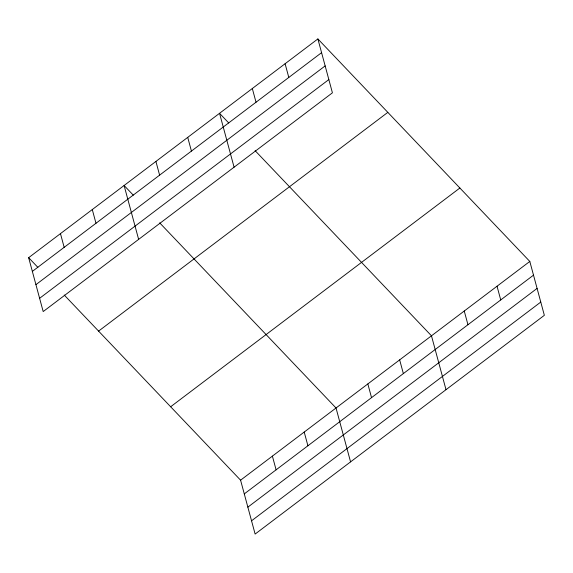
<?xml version="1.0" encoding="UTF-8"?>
<svg xmlns="http://www.w3.org/2000/svg" width="573" height="573" viewBox="0 0 573 573"><rect width="100%" height="100%" fill="white"/><g stroke="black" fill="none" stroke-linecap="round" stroke-linejoin="round"><path stroke-width="0.86" d="M317.879 38.935L332.419 92.819L43.19 311.562L28.65 257.685L317.879 38.935L529.81 261.438L544.35 315.315L255.121 534.065L240.581 480.181L64.233 295.038M32.353 271.394L321.582 52.652M35.927 284.652L325.156 65.902M39.609 298.304L328.845 79.561M98.585 331.108L387.821 112.365M170.647 406.758L459.875 188.016M240.581 480.181L529.81 261.438M244.284 493.897L533.513 275.147M247.858 507.148L537.087 288.405M251.54 520.807L540.776 302.064M228.742 122.973L219.545 113.311L234.078 167.187M255.121 150.67L431.476 335.814L446.009 389.69M133.301 195.157L124.097 185.494L138.63 239.378M159.681 222.854L336.029 407.997L350.569 461.874M28.65 257.685L37.854 267.347M497.035 286.228L500.73 299.944M464.252 311.017L467.955 324.733M399.66 359.873L403.356 373.589M285.103 63.732L288.799 77.441M367.845 383.939L371.54 397.648M252.321 88.521L256.024 102.23M304.213 432.056L307.916 445.773M187.729 137.377L191.425 151.086M272.397 456.122L276.1 469.831M155.913 161.436L159.609 175.145M92.282 209.56L95.978 223.269M60.466 233.619L64.162 247.335"/></g></svg>
